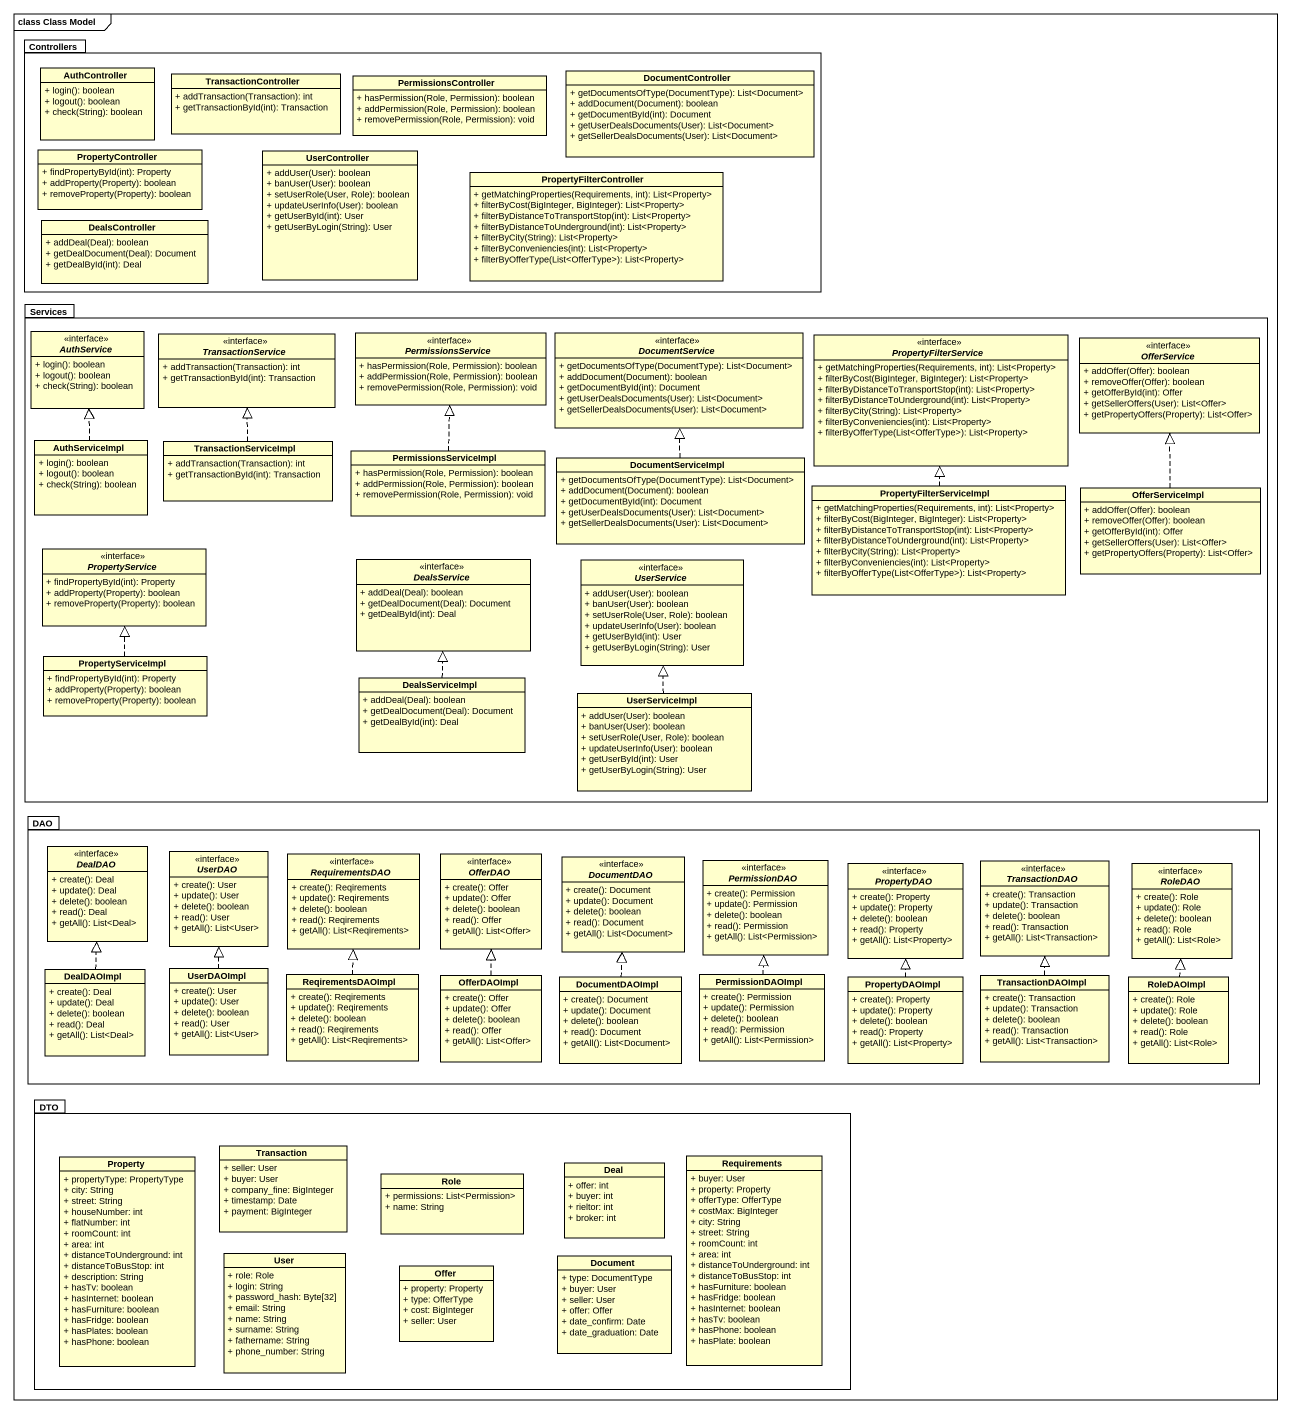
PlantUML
@startuml
mainframe class Class Model
hide circle
hide empty members
skinparam classAttributeIconSize 0
package Controllers {
  class AuthController {
    + login(): boolean
    + logout(): boolean
    + check(String): boolean
  }
  class TransactionController {
    + addTransaction(Transaction): int
    + getTransactionById(int): Transaction
  }
  class PermissionsController {
    + hasPermission(Role, Permission): boolean
    + addPermission(Role, Permission): boolean
    + removePermission(Role, Permission): void
  }
  class DocumentController {
    + getDocumentsOfType(DocumentType): List<Document>
    + addDocument(Document): boolean
    + getDocumentById(int): Document
    + getUserDealsDocuments(User): List<Document>
    + getSellerDealsDocuments(User): List<Document>
  }
  class PropertyController {
    + findPropertyById(int): Property
    + addProperty(Property): boolean
    + removeProperty(Property): boolean
  }
  class UserController {
    + addUser(User): boolean
    + banUser(User): boolean
    + setUserRole(User, Role): boolean
    + updateUserInfo(User): boolean
    + getUserById(int): User
    + getUserByLogin(String): User
  }
  class PropertyFilterController {
    + getMatchingProperties(Requirements, int): List<Property>
    + filterByCost(BigInteger, BigInteger): List<Property>
    + filterByDistanceToTransportStop(int): List<Property>
    + filterByDistanceToUnderground(int): List<Property>
    + filterByCity(String): List<Property>
    + filterByConveniencies(int): List<Property>
    + filterByOfferType(List<OfferType>): List<Property>
  }
  class DealsController {
    + addDeal(Deal): boolean
    + getDealDocument(Deal): Document
    + getDealById(int): Deal
  }
}
package Services {
  interface AuthService {
    + login(): boolean
    + logout(): boolean
    + check(String): boolean
  }
  interface PermissionsService {
    + hasPermission(Role, Permission): boolean
    + addPermission(Role, Permission): boolean
    + removePermission(Role, Permission): void
  }
  interface DocumentService {
    + getDocumentsOfType(DocumentType): List<Document>
    + addDocument(Document): boolean
    + getDocumentById(int): Document
    + getUserDealsDocuments(User): List<Document>
    + getSellerDealsDocuments(User): List<Document>
  }
  interface TransactionService {
    + addTransaction(Transaction): int
    + getTransactionById(int): Transaction
  }
  interface PropertyFilterService {
    + getMatchingProperties(Requirements, int): List<Property>
    + filterByCost(BigInteger, BigInteger): List<Property>
    + filterByDistanceToTransportStop(int): List<Property>
    + filterByDistanceToUnderground(int): List<Property>
    + filterByCity(String): List<Property>
    + filterByConveniencies(int): List<Property>
    + filterByOfferType(List<OfferType>): List<Property>
  }
  interface OfferService {
    + addOffer(Offer): boolean
    + removeOffer(Offer): boolean
    + getOfferById(int): Offer
    + getSellerOffers(User): List<Offer>
    + getPropertyOffers(Property): List<Offer>
  }
  class AuthServiceImpl {
    + login(): boolean
    + logout(): boolean
    + check(String): boolean
  }
  class TransactionServiceImpl {
    + addTransaction(Transaction): int
    + getTransactionById(int): Transaction
  }
  class PermissionsServiceImpl {
    + hasPermission(Role, Permission): boolean
    + addPermission(Role, Permission): boolean
    + removePermission(Role, Permission): void
  }
  class DocumentServiceImpl {
    + getDocumentsOfType(DocumentType): List<Document>
    + addDocument(Document): boolean
    + getDocumentById(int): Document
    + getUserDealsDocuments(User): List<Document>
    + getSellerDealsDocuments(User): List<Document>
  }
  class PropertyFilterServiceImpl {
    + getMatchingProperties(Requirements, int): List<Property>
    + filterByCost(BigInteger, BigInteger): List<Property>
    + filterByDistanceToTransportStop(int): List<Property>
    + filterByDistanceToUnderground(int): List<Property>
    + filterByCity(String): List<Property>
    + filterByConveniencies(int): List<Property>
    + filterByOfferType(List<OfferType>): List<Property>
  }
  class OfferServiceImpl {
    + addOffer(Offer): boolean
    + removeOffer(Offer): boolean
    + getOfferById(int): Offer
    + getSellerOffers(User): List<Offer>
    + getPropertyOffers(Property): List<Offer>
  }
  interface PropertyService {
    + findPropertyById(int): Property
    + addProperty(Property): boolean
    + removeProperty(Property): boolean
  }
  interface DealsService {
    + addDeal(Deal): boolean
    + getDealDocument(Deal): Document
    + getDealById(int): Deal
  }
  interface UserService {
    + addUser(User): boolean
    + banUser(User): boolean
    + setUserRole(User, Role): boolean
    + updateUserInfo(User): boolean
    + getUserById(int): User
    + getUserByLogin(String): User
  }
  class PropertyServiceImpl {
    + findPropertyById(int): Property
    + addProperty(Property): boolean
    + removeProperty(Property): boolean
  }
  class DealsServiceImpl {
    + addDeal(Deal): boolean
    + getDealDocument(Deal): Document
    + getDealById(int): Deal
  }
  class UserServiceImpl {
    + addUser(User): boolean
    + banUser(User): boolean
    + setUserRole(User, Role): boolean
    + updateUserInfo(User): boolean
    + getUserById(int): User
    + getUserByLogin(String): User
  }
}
package DAO {
  interface DealDAO {
    + create(): Deal
    + update(): Deal
    + delete(): boolean
    + read(): Deal
    + getAll(): List<Deal>
  }
  interface UserDAO {
    + create(): User
    + update(): User
    + delete(): boolean
    + read(): User
    + getAll(): List<User>
  }
  interface RequirementsDAO {
    + create(): Reqirements
    + update(): Reqirements
    + delete(): boolean
    + read(): Reqirements
    + getAll(): List<Reqirements>
  }
  interface OfferDAO {
    + create(): Offer
    + update(): Offer
    + delete(): boolean
    + read(): Offer
    + getAll(): List<Offer>
  }
  interface DocumentDAO {
    + create(): Document
    + update(): Document
    + delete(): boolean
    + read(): Document
    + getAll(): List<Document>
  }
  interface PermissionDAO {
    + create(): Permission
    + update(): Permission
    + delete(): boolean
    + read(): Permission
    + getAll(): List<Permission>
  }
  interface PropertyDAO {
    + create(): Property
    + update(): Property
    + delete(): boolean
    + read(): Property
    + getAll(): List<Property>
  }
  interface TransactionDAO {
    + create(): Transaction
    + update(): Transaction
    + delete(): boolean
    + read(): Transaction
    + getAll(): List<Transaction>
  }
  interface RoleDAO {
    + create(): Role
    + update(): Role
    + delete(): boolean
    + read(): Role
    + getAll(): List<Role>
  }
  class DealDAOImpl {
    + create(): Deal
    + update(): Deal
    + delete(): boolean
    + read(): Deal
    + getAll(): List<Deal>
  }
  class UserDAOImpl {
    + create(): User
    + update(): User
    + delete(): boolean
    + read(): User
    + getAll(): List<User>
  }
  class ReqirementsDAOImpl {
    + create(): Reqirements
    + update(): Reqirements
    + delete(): boolean
    + read(): Reqirements
    + getAll(): List<Reqirements>
  }
  class OfferDAOImpl {
    + create(): Offer
    + update(): Offer
    + delete(): boolean
    + read(): Offer
    + getAll(): List<Offer>
  }
  class DocumentDAOImpl {
    + create(): Document
    + update(): Document
    + delete(): boolean
    + read(): Document
    + getAll(): List<Document>
  }
  class PermissionDAOImpl {
    + create(): Permission
    + update(): Permission
    + delete(): boolean
    + read(): Permission
    + getAll(): List<Permission>
  }
  class PropertyDAOImpl {
    + create(): Property
    + update(): Property
    + delete(): boolean
    + read(): Property
    + getAll(): List<Property>
  }
  class TransactionDAOImpl {
    + create(): Transaction
    + update(): Transaction
    + delete(): boolean
    + read(): Transaction
    + getAll(): List<Transaction>
  }
  class RoleDAOImpl {
    + create(): Role
    + update(): Role
    + delete(): boolean
    + read(): Role
    + getAll(): List<Role>
  }
}
package DTO {
  class Transaction {
    + seller: User
    + buyer: User
    + company_fine: BigInteger
    + timestamp: Date
    + payment: BigInteger
  }
  class Property {
    + propertyType: PropertyType
    + city: String
    + street: String
    + houseNumber: int
    + flatNumber: int
    + roomCount: int
    + area: int
    + distanceToUnderground: int
    + distanceToBusStop: int
    + description: String
    + hasTv: boolean
    + hasInternet: boolean
    + hasFurniture: boolean
    + hasFridge: boolean
    + hasPlates: boolean
    + hasPhone: boolean
  }
  class Role {
    + permissions: List<Permission>
    + name: String
  }
  class Deal {
    + offer: int
    + buyer: int
    + rieltor: int
    + broker: int
  }
  class Requirements {
    + buyer: User
    + property: Property
    + offerType: OfferType
    + costMax: BigInteger
    + city: String
    + street: String
    + roomCount: int
    + area: int
    + distanceToUnderground: int
    + distanceToBusStop: int
    + hasFurniture: boolean
    + hasFridge: boolean
    + hasInternet: boolean
    + hasTv: boolean
    + hasPhone: boolean
    + hasPlate: boolean
  }
  class User {
    + role: Role
    + login: String
    + password_hash: Byte[32]
    + email: String
    + name: String
    + surname: String
    + fathername: String
    + phone_number: String
  }
  class Document {
    + type: DocumentType
    + buyer: User
    + seller: User
    + offer: Offer
    + date_confirm: Date
    + date_graduation: Date
  }
  class Offer {
    + property: Property
    + type: OfferType
    + cost: BigInteger
    + seller: User
  }
}
AuthServiceImpl .up.|> AuthService
TransactionServiceImpl .up.|> TransactionService
PermissionsServiceImpl .up.|> PermissionsService
DocumentServiceImpl .up.|> DocumentService
PropertyFilterServiceImpl .up.|> PropertyFilterService
OfferServiceImpl .up.|> OfferService
PropertyServiceImpl .up.|> PropertyService
DealsServiceImpl .up.|> DealsService
UserServiceImpl .up.|> UserService
DealDAOImpl .up.|> DealDAO
UserDAOImpl .up.|> UserDAO
ReqirementsDAOImpl .up.|> RequirementsDAO
OfferDAOImpl .up.|> OfferDAO
DocumentDAOImpl .up.|> DocumentDAO
PermissionDAOImpl .up.|> PermissionDAO
PropertyDAOImpl .up.|> PropertyDAO
TransactionDAOImpl .up.|> TransactionDAO
RoleDAOImpl .up.|> RoleDAO
@enduml
